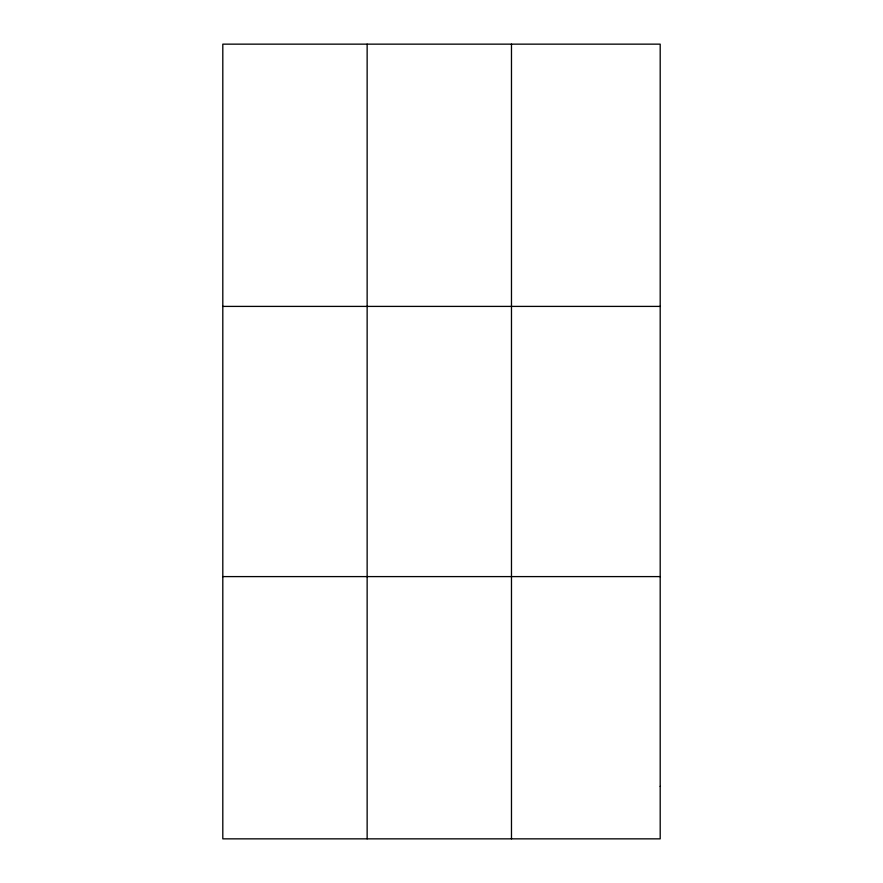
<?xml version="1.0" encoding="UTF-8"?>
<svg xmlns="http://www.w3.org/2000/svg" width="883" height="883" viewBox="0 0 883 883"><rect width="100%" height="100%" fill="white"/><g stroke="black" fill="none" stroke-linecap="round" stroke-linejoin="round"><path stroke-width="1.32" d="M367.14 44.15L367.14 838.85M511.478 44.15L511.478 838.85M222.803 306.401L660.197 306.401M222.803 576.599L660.197 576.599M660.197 786.4L660.197 838.85L222.803 838.85L222.803 44.15L660.197 44.15L660.197 786.4"/></g></svg>
